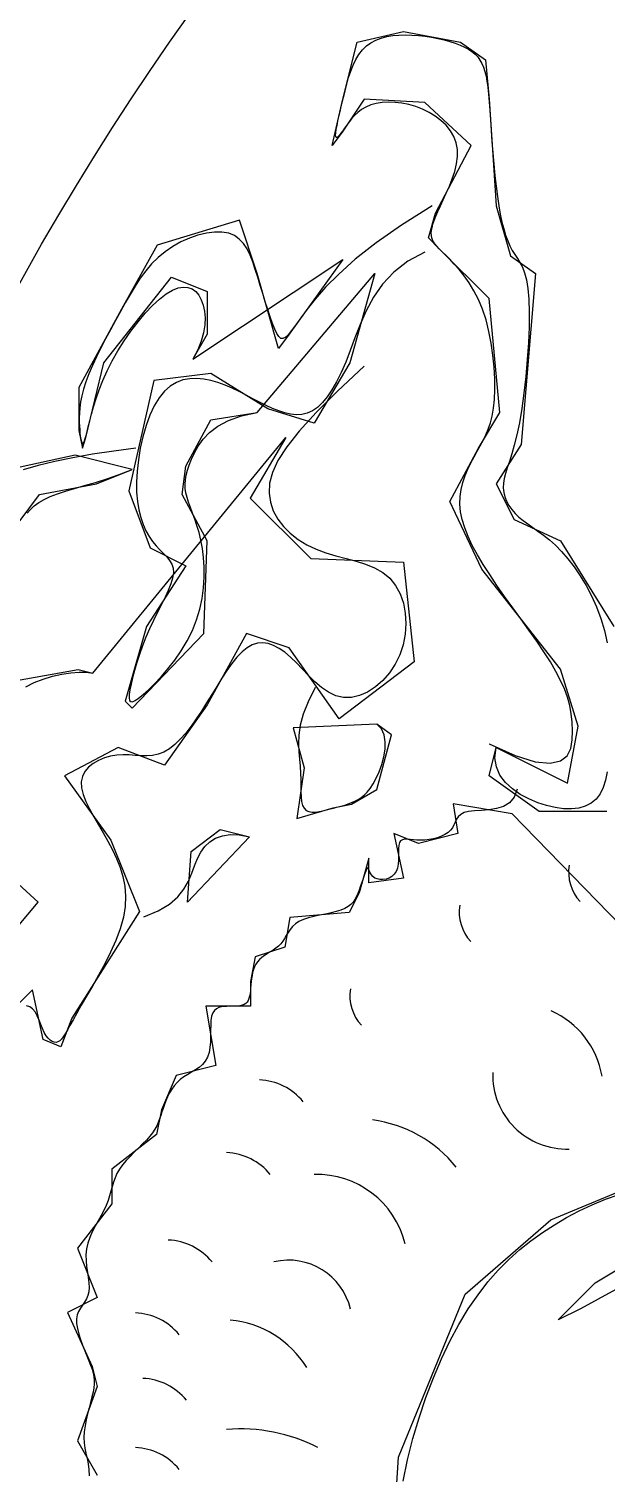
# Model space of a CAD drawing. Header units: metres. Extents: x -5582206 to 1721362, y -2047520 to 6750995.
# Drawn here: x 3381.7 to 3503.8, y 2026 to 2331.7 of the extents above; entities that cross this region are included whole.
import ezdxf

# ---------------------------------------------------------------- set-up
doc = ezdxf.new("R2010")
doc.units = ezdxf.units.M
doc.layers.add('3', color=3, linetype='Continuous')
doc.layers.add('7', color=7, linetype='Continuous')

msp = doc.modelspace()

# ---------------------------------------------------------------- linework, layer by layer
at = {"layer": '3'}
for points in [[(3504.07, 2174.42), (3503.71, 2172.67), (3503.21, 2171.11), (3502.56, 2169.77), (3501.71, 2168.65), (3500.67, 2167.79), (3499.43, 2167.16), (3498.03, 2166.76), (3496.49, 2166.58), (3494.83, 2166.61), (3493.08, 2166.85), (3491.25, 2167.28), (3489.38, 2167.9), (3487.5, 2168.7), (3485.67, 2169.67), (3483.99, 2170.84), (3482.53, 2172.19), (3481.37, 2173.74), (3480.61, 2175.48), (3480.31, 2177.43), (3480.58, 2179.59), (3495.67, 2172.05), (3497.94, 2184.12), (3494.16, 2196.18), (3477.56, 2217.3), (3470.76, 2231.63), (3476.8, 2242.94), (3481.33, 2250.48), (3479.07, 2274.61), (3468.5, 2285.17), (3466.23, 2287.44), (3467.74, 2292.71), (3475.29, 2307.04), (3465.48, 2316.09), (3452.64, 2316.85), (3448.11, 2310.06), (3445.85, 2307.04), (3448.11, 2316.85), (3451.13, 2328.91), (3460.95, 2331.18), (3473.03, 2328.91), (3478.31, 2325.14), (3479.07, 2316.85), (3480.58, 2294.22), (3483.6, 2283.66), (3488.88, 2279.89), (3485.86, 2243.69), (3480.58, 2235.4), (3484.35, 2227.86), (3494.16, 2223.33), (3505.49, 2205.23)], [(3479.07, 2180.34), (3479.07, 2180.34), (3484.6, 2177.88), (3488.84, 2176.57), (3491.97, 2176.25), (3494.16, 2176.73), (3495.56, 2177.84), (3496.34, 2179.39), (3496.68, 2181.21), (3496.74, 2183.11), (3496.66, 2184.95), (3496.46, 2186.73), (3496.12, 2188.47), (3495.63, 2190.21), (3494.99, 2191.97), (3494.19, 2193.79), (3493.2, 2195.68), (3492.03, 2197.69), (3490.66, 2199.83), (3489.14, 2202.08), (3487.5, 2204.41), (3485.8, 2206.79), (3484.07, 2209.18), (3482.36, 2211.57), (3480.72, 2213.9), (3479.19, 2216.17), (3477.81, 2218.33), (3476.58, 2220.4), (3475.52, 2222.37), (3474.63, 2224.26), (3473.92, 2226.07), (3473.39, 2227.82), (3473.05, 2229.5), (3472.9, 2231.12), (3472.95, 2232.7), (3473.17, 2234.23), (3473.54, 2235.71), (3474.02, 2237.14), (3474.59, 2238.52), (3475.22, 2239.84), (3475.88, 2241.1), (3476.55, 2242.31), (3477.2, 2243.47), (3477.81, 2244.6), (3478.38, 2245.76), (3478.89, 2246.98), (3479.34, 2248.3), (3479.72, 2249.75), (3480.01, 2251.39), (3480.2, 2253.25), (3480.29, 2255.35), (3480.26, 2257.65), (3480.13, 2260.09), (3479.88, 2262.61), (3479.52, 2265.16), (3479.03, 2267.67), (3478.42, 2270.09), (3477.68, 2272.35), (3476.82, 2274.42), (3475.86, 2276.28), (3474.84, 2277.95), (3473.78, 2279.44), (3472.73, 2280.76), (3471.7, 2281.91), (3470.74, 2282.92), (3469.88, 2283.79), (3469.14, 2284.53), (3468.52, 2285.16), (3468.02, 2285.71), (3467.62, 2286.19), (3467.31, 2286.64), (3467.09, 2287.06), (3466.94, 2287.49), (3466.86, 2287.94), (3466.84, 2288.43), (3466.89, 2288.99), (3467, 2289.62), (3467.19, 2290.33), (3467.45, 2291.13), (3467.8, 2292.04), (3468.23, 2293.07), (3468.75, 2294.22), (3469.35, 2295.51), (3470.01, 2296.92), (3470.67, 2298.41), (3471.28, 2299.96), (3471.81, 2301.53), (3472.2, 2303.11), (3472.41, 2304.67), (3472.4, 2306.16), (3472.12, 2307.58), (3471.61, 2308.91), (3470.88, 2310.15), (3469.96, 2311.29), (3468.88, 2312.32), (3467.67, 2313.23), (3466.36, 2314.03), (3464.97, 2314.71), (3463.54, 2315.26), (3462.08, 2315.68), (3460.61, 2315.97), (3459.17, 2316.14), (3457.77, 2316.18), (3456.43, 2316.11), (3455.17, 2315.91), (3454.03, 2315.59), (3453.01, 2315.16), (3452.1, 2314.63), (3451.3, 2314.03), (3450.6, 2313.38), (3449.98, 2312.69), (3449.43, 2312), (3448.94, 2311.33), (3448.49, 2310.69), (3448.09, 2310.11), (3447.72, 2309.6), (3447.4, 2309.19), (3447.12, 2308.9), (3446.9, 2308.73), (3446.74, 2308.71), (3446.64, 2308.85), (3446.6, 2309.18), (3446.64, 2309.7), (3446.74, 2310.4), (3446.89, 2311.26), (3447.09, 2312.26), (3447.34, 2313.38), (3447.61, 2314.59), (3447.92, 2315.88), (3448.24, 2317.22), (3448.58, 2318.61), (3448.94, 2320), (3449.34, 2321.38), (3449.78, 2322.72), (3450.28, 2324.01), (3450.86, 2325.21), (3451.51, 2326.31), (3452.27, 2327.28), (3453.12, 2328.1), (3454.07, 2328.78), (3455.11, 2329.32), (3456.23, 2329.75), (3457.42, 2330.06), (3458.67, 2330.27), (3459.98, 2330.39), (3461.32, 2330.42), (3462.71, 2330.39), (3464.11, 2330.29), (3465.51, 2330.13), (3466.89, 2329.92), (3468.24, 2329.66), (3469.53, 2329.36), (3470.76, 2329.03), (3471.89, 2328.66), (3472.93, 2328.27), (3473.86, 2327.85), (3474.69, 2327.4), (3475.43, 2326.9), (3476.09, 2326.36), (3476.65, 2325.76), (3477.14, 2325.11), (3477.56, 2324.39), (3477.9, 2323.6), (3478.18, 2322.71), (3478.42, 2321.72), (3478.61, 2320.6), (3478.77, 2319.34), (3478.92, 2317.9), (3479.05, 2316.28), (3479.19, 2314.46), (3479.34, 2312.42), (3479.5, 2310.22), (3479.68, 2307.89), (3479.87, 2305.49), (3480.08, 2303.07), (3480.31, 2300.69), (3480.56, 2298.39), (3480.83, 2296.23), (3481.12, 2294.25), (3481.44, 2292.45), (3481.79, 2290.81), (3482.16, 2289.34), (3482.57, 2288.01), (3483, 2286.81), (3483.47, 2285.75), (3483.97, 2284.8), (3484.51, 2283.94), (3485.05, 2283.11), (3485.6, 2282.24), (3486.11, 2281.24), (3486.58, 2280.05), (3486.98, 2278.57), (3487.29, 2276.75), (3487.5, 2274.49), (3487.57, 2271.76), (3487.53, 2268.64), (3487.39, 2265.24), (3487.15, 2261.7), (3486.83, 2258.12), (3486.43, 2254.62), (3485.98, 2251.32), (3485.48, 2248.34), (3484.95, 2245.77), (3484.4, 2243.58), (3483.87, 2241.72), (3483.36, 2240.14), (3482.91, 2238.78), (3482.53, 2237.6), (3482.25, 2236.53), (3482.09, 2235.52), (3482.06, 2234.54), (3482.17, 2233.57), (3482.41, 2232.63), (3482.78, 2231.71), (3483.26, 2230.81), (3483.85, 2229.96), (3484.56, 2229.14), (3485.36, 2228.36), (3486.25, 2227.62), (3487.23, 2226.9), (3488.29, 2226.16), (3489.41, 2225.37), (3490.6, 2224.5), (3491.83, 2223.52), (3493.11, 2222.38), (3494.42, 2221.07), (3495.74, 2219.55), (3497.07, 2217.84), (3498.37, 2215.95), (3499.61, 2213.89), (3500.76, 2211.68), (3501.81, 2209.35), (3502.72, 2206.9), (3503.47, 2204.35), (3504.05, 2201.72)], [(3466.99, 2294.22), (3466.99, 2294.22), (3460.51, 2290.14), (3455.14, 2286.38), (3450.76, 2282.93), (3447.24, 2279.81), (3444.46, 2277), (3442.28, 2274.52), (3440.58, 2272.36), (3439.24, 2270.53), (3438.15, 2269.02), (3437.25, 2267.83), (3436.52, 2266.95), (3435.92, 2266.39), (3435.41, 2266.14), (3434.97, 2266.19), (3434.56, 2266.55), (3434.15, 2267.2), (3433.71, 2268.14), (3433.24, 2269.33), (3432.74, 2270.72), (3432.23, 2272.27), (3431.71, 2273.94), (3431.18, 2275.67), (3430.65, 2277.41), (3430.12, 2279.14), (3429.6, 2280.8), (3429.07, 2282.36), (3428.49, 2283.81), (3427.84, 2285.11), (3427.09, 2286.25), (3426.21, 2287.2), (3425.18, 2287.94), (3423.96, 2288.44), (3422.54, 2288.69), (3420.95, 2288.7), (3419.24, 2288.48), (3417.46, 2288.05), (3415.65, 2287.42), (3413.85, 2286.62), (3412.12, 2285.66), (3410.49, 2284.54), (3409.01, 2283.3), (3407.66, 2281.94), (3406.41, 2280.47), (3405.26, 2278.9), (3404.16, 2277.25), (3403.12, 2275.51), (3402.09, 2273.71), (3401.06, 2271.85), (3400.01, 2269.94), (3398.96, 2268.01), (3397.93, 2266.07), (3396.94, 2264.15), (3396, 2262.26), (3395.15, 2260.43), (3394.39, 2258.68), (3393.76, 2257.02), (3393.26, 2255.47), (3392.89, 2254.04), (3392.62, 2252.72), (3392.45, 2251.5), (3392.36, 2250.39), (3392.33, 2249.36), (3392.34, 2248.43), (3392.38, 2247.59), (3392.43, 2246.83), (3392.49, 2246.15), (3392.56, 2245.56), (3392.64, 2245.06), (3392.73, 2244.65), (3392.82, 2244.32), (3392.91, 2244.09), (3393, 2243.95), (3393.1, 2243.9), (3393.2, 2243.96), (3393.31, 2244.15), (3393.44, 2244.48), (3393.6, 2244.96), (3393.78, 2245.61), (3394, 2246.44), (3394.26, 2247.46), (3394.57, 2248.7), (3394.94, 2250.12), (3395.39, 2251.71), (3395.93, 2253.45), (3396.57, 2255.31), (3397.34, 2257.27), (3398.24, 2259.32), (3399.3, 2261.42), (3400.5, 2263.55), (3401.85, 2265.67), (3403.28, 2267.73), (3404.78, 2269.7), (3406.32, 2271.51), (3407.84, 2273.14), (3409.33, 2274.52), (3410.75, 2275.62), (3412.06, 2276.4), (3413.27, 2276.87), (3414.37, 2277.06), (3415.35, 2276.97), (3416.23, 2276.64), (3416.99, 2276.08), (3417.64, 2275.31), (3418.17, 2274.36), (3418.58, 2273.25), (3418.85, 2271.97), (3418.96, 2270.56), (3418.89, 2269.02), (3418.62, 2267.36), (3418.13, 2265.6), (3417.4, 2263.74), (3416.41, 2261.79), (3448.11, 2282.91), (3436.79, 2267.07), (3434.53, 2264.06), (3430, 2279.89), (3426.22, 2291.21), (3408.86, 2285.93), (3401.31, 2272.35), (3392.25, 2255.76), (3392.25, 2246.71), (3393, 2242.94), (3393.76, 2245.2), (3397.53, 2261.04), (3411.88, 2279.14), (3419.43, 2276.12), (3419.43, 2267.07), (3416.41, 2261.79)], [(3465.48, 2284.42), (3465.48, 2284.42), (3461.87, 2282.51), (3458.91, 2280.22), (3456.52, 2277.65), (3454.59, 2274.89), (3453.03, 2272.02), (3451.76, 2269.12), (3450.67, 2266.29), (3449.69, 2263.62), (3448.72, 2261.17), (3447.76, 2258.96), (3446.79, 2257), (3445.81, 2255.28), (3444.82, 2253.81), (3443.8, 2252.58), (3442.77, 2251.59), (3441.7, 2250.86), (3440.59, 2250.37), (3439.46, 2250.1), (3438.28, 2250.03), (3437.07, 2250.15), (3435.83, 2250.43), (3434.55, 2250.84), (3433.23, 2251.37), (3431.88, 2251.99), (3430.5, 2252.68), (3429.08, 2253.42), (3427.64, 2254.17), (3426.17, 2254.91), (3424.69, 2255.62), (3423.2, 2256.27), (3421.69, 2256.83), (3420.18, 2257.27), (3418.67, 2257.57), (3417.18, 2257.71), (3415.71, 2257.65), (3414.28, 2257.38), (3412.91, 2256.86), (3411.6, 2256.08), (3410.37, 2255.01), (3409.24, 2253.62), (3408.2, 2251.91), (3407.28, 2249.92), (3406.48, 2247.71), (3405.81, 2245.36), (3405.26, 2242.92), (3404.85, 2240.47), (3404.58, 2238.07), (3404.45, 2235.78), (3404.48, 2233.65), (3404.65, 2231.69), (3404.94, 2229.9), (3405.35, 2228.26), (3405.86, 2226.79), (3406.45, 2225.45), (3407.12, 2224.26), (3407.85, 2223.21), (3408.62, 2222.28), (3409.41, 2221.44), (3410.16, 2220.67), (3410.86, 2219.92), (3411.45, 2219.17), (3411.9, 2218.38), (3412.18, 2217.52), (3412.25, 2216.54), (3412.09, 2215.44), (3411.72, 2214.2), (3411.17, 2212.85), (3410.49, 2211.39), (3409.72, 2209.84), (3408.89, 2208.2), (3408.05, 2206.49), (3407.22, 2204.73), (3406.45, 2202.92), (3405.74, 2201.1), (3405.1, 2199.3), (3404.53, 2197.55), (3404.04, 2195.89), (3403.63, 2194.35), (3403.31, 2192.97), (3403.07, 2191.78), (3402.93, 2190.81), (3402.9, 2190.07), (3402.99, 2189.56), (3403.23, 2189.3), (3403.61, 2189.28), (3404.17, 2189.52), (3404.9, 2190.02), (3405.84, 2190.78), (3406.97, 2191.8), (3408.27, 2193.07), (3409.66, 2194.56), (3411.11, 2196.24), (3412.55, 2198.09), (3413.92, 2200.07), (3415.19, 2202.17), (3416.28, 2204.35), (3417.16, 2206.59), (3417.84, 2208.86), (3418.32, 2211.14), (3418.62, 2213.4), (3418.77, 2215.61), (3418.78, 2217.75), (3418.65, 2219.79), (3418.42, 2221.7), (3418.09, 2223.46), (3417.7, 2225.08), (3417.25, 2226.58), (3416.78, 2227.95), (3416.32, 2229.22), (3415.87, 2230.39), (3415.48, 2231.49), (3415.15, 2232.51), (3414.91, 2233.47), (3414.77, 2234.4), (3414.73, 2235.32), (3414.79, 2236.25), (3414.96, 2237.23), (3415.23, 2238.26), (3415.61, 2239.38), (3416.09, 2240.61), (3416.7, 2241.97), (3417.5, 2243.4), (3418.54, 2244.86), (3419.91, 2246.28), (3421.67, 2247.61), (3423.89, 2248.79), (3426.64, 2249.77), (3430, 2250.48), (3454.91, 2279.89), (3449.62, 2261.04), (3442.07, 2248.22), (3432.26, 2251.24), (3420.18, 2258.78), (3408.1, 2257.27), (3402.82, 2233.89), (3407.35, 2221.82), (3414.9, 2218.05), (3406.59, 2205.23), (3402.06, 2189.39), (3403.57, 2187.89), (3418.67, 2203.72), (3419.43, 2223.33), (3414.14, 2233.14), (3414.9, 2239.17), (3420.18, 2248.97), (3430, 2250.48)], [(3452.64, 2260.29), (3452.64, 2260.29), (3447, 2255.02), (3442.46, 2250.48), (3438.91, 2246.57), (3436.26, 2243.21), (3434.39, 2240.31), (3433.22, 2237.78), (3432.62, 2235.52), (3432.51, 2233.45), (3432.79, 2231.5), (3433.41, 2229.66), (3434.34, 2227.94), (3435.55, 2226.36), (3437, 2224.92), (3438.65, 2223.63), (3440.48, 2222.51), (3442.45, 2221.57), (3444.53, 2220.81), (3446.66, 2220.17), (3448.8, 2219.59), (3450.91, 2219.01), (3452.94, 2218.37), (3454.84, 2217.59), (3456.56, 2216.63), (3458.05, 2215.41), (3459.29, 2213.9), (3460.25, 2212.12), (3460.93, 2210.14), (3461.34, 2208.01), (3461.47, 2205.8), (3461.33, 2203.55), (3460.9, 2201.33), (3460.19, 2199.2), (3459.21, 2197.2), (3457.99, 2195.38), (3456.58, 2193.77), (3455.02, 2192.41), (3453.36, 2191.33), (3451.65, 2190.57), (3449.92, 2190.17), (3448.24, 2190.15), (3446.63, 2190.54), (3445.09, 2191.27), (3443.62, 2192.28), (3442.22, 2193.48), (3440.86, 2194.8), (3439.55, 2196.16), (3438.28, 2197.48), (3437.04, 2198.7), (3435.83, 2199.73), (3434.63, 2200.57), (3433.46, 2201.19), (3432.31, 2201.59), (3431.17, 2201.75), (3430.05, 2201.67), (3428.95, 2201.32), (3427.86, 2200.71), (3426.78, 2199.82), (3425.71, 2198.69), (3424.64, 2197.35), (3423.58, 2195.85), (3422.52, 2194.23), (3421.45, 2192.52), (3420.38, 2190.77), (3419.3, 2189.02), (3418.21, 2187.3), (3417.11, 2185.64), (3415.99, 2184.07), (3414.87, 2182.62), (3413.73, 2181.32), (3412.58, 2180.2), (3411.42, 2179.28), (3410.24, 2178.58), (3409.06, 2178.14), (3407.86, 2177.9), (3406.64, 2177.82), (3405.41, 2177.85), (3404.17, 2177.92), (3402.9, 2178), (3401.61, 2178.03), (3400.3, 2177.96), (3398.98, 2177.74), (3397.67, 2177.37), (3396.43, 2176.86), (3395.3, 2176.21), (3394.32, 2175.43), (3393.54, 2174.51), (3393, 2173.47), (3392.75, 2172.3), (3392.82, 2171.02), (3393.16, 2169.63), (3393.74, 2168.15), (3394.5, 2166.58), (3395.4, 2164.94), (3396.38, 2163.25), (3397.4, 2161.51), (3398.41, 2159.73), (3399.37, 2157.93), (3400.24, 2156.09), (3400.98, 2154.2), (3401.56, 2152.25), (3401.96, 2150.23), (3402.13, 2148.14), (3402.05, 2145.94), (3401.69, 2143.64), (3401.02, 2141.23), (3400.1, 2138.76), (3398.98, 2136.25), (3397.74, 2133.77), (3396.43, 2131.37), (3395.12, 2129.08), (3393.87, 2126.95), (3392.75, 2125.04), (3391.8, 2123.37), (3391.02, 2121.95), (3390.37, 2120.75), (3389.83, 2119.76), (3389.37, 2118.96), (3388.97, 2118.32), (3388.59, 2117.84), (3388.22, 2117.5), (3387.83, 2117.27), (3387.43, 2117.17), (3387.01, 2117.19), (3386.59, 2117.34), (3386.16, 2117.62), (3385.75, 2118.03), (3385.34, 2118.57), (3384.95, 2119.26), (3384.58, 2120.07), (3384.22, 2120.97), (3383.85, 2121.9), (3383.44, 2122.79), (3382.99, 2123.6), (3382.47, 2124.26), (3381.88, 2124.72), (3381.18, 2124.91)], [(3381.02, 2192.45), (3382.81, 2193.32), (3384.72, 2194.06), (3386.7, 2194.66), (3388.67, 2195.12), (3390.57, 2195.42), (3392.33, 2195.56), (3393.9, 2195.53), (3395.21, 2195.33), (3436.04, 2245.2), (3428.49, 2232.38), (3441.32, 2219.56), (3460.95, 2218.81), (3463.21, 2197.69), (3447.36, 2185.62), (3436.79, 2200.71), (3427.73, 2203.72), (3419.43, 2188.64), (3410.37, 2175.82), (3400.55, 2179.59), (3389.23, 2173.56), (3399.04, 2159.98), (3405.08, 2144.9), (3390.74, 2122.27), (3388.47, 2116.24), (3384.7, 2117.75), (3382.44, 2128.31), (3372.62, 2118.5)], [(3381.3, 2229.19), (3382, 2229.99), (3382.81, 2230.73), (3383.77, 2231.43), (3384.9, 2232.09), (3386.21, 2232.7), (3387.73, 2233.27), (3389.45, 2233.83), (3391.37, 2234.4), (3393.48, 2235.01), (3395.76, 2235.69), (3398.21, 2236.47), (3400.81, 2237.37), (3403.57, 2238.41), (3391.49, 2241.43), (3370.36, 2236.91)], [(3404.33, 2242.94), (3404.33, 2242.94), (3399.63, 2242.34), (3395.17, 2241.67), (3391, 2240.93), (3387.14, 2240.13), (3383.63, 2239.26), (3380.5, 2238.33)], [(3379.42, 2227.1), (3383.95, 2233.14), (3396.02, 2235.4), (3403.57, 2238.41)], [(3379.03, 2193.79), (3392.13, 2196.1), (3395.21, 2195.33)], [(3442.23, 2192.25), (3442.23, 2192.25), (3440.75, 2189.27), (3439.74, 2186.63), (3439.11, 2184.3), (3438.8, 2182.23), (3438.72, 2180.38), (3438.79, 2178.69), (3438.93, 2177.12), (3439.08, 2175.63), (3439.17, 2174.18), (3439.2, 2172.79), (3439.21, 2171.46), (3439.23, 2170.24), (3439.28, 2169.13), (3439.4, 2168.15), (3439.6, 2167.34), (3439.92, 2166.71), (3440.37, 2166.28), (3440.94, 2166.03), (3441.61, 2165.92), (3442.34, 2165.93), (3443.12, 2166.03), (3443.91, 2166.19), (3444.69, 2166.39), (3445.44, 2166.59), (3446.13, 2166.77), (3446.78, 2166.93), (3447.38, 2167.09), (3447.96, 2167.24), (3448.52, 2167.4), (3449.07, 2167.58), (3449.62, 2167.77), (3450.19, 2168), (3450.78, 2168.26), (3451.39, 2168.58), (3452.01, 2168.99), (3452.65, 2169.5), (3453.29, 2170.14), (3453.93, 2170.93), (3454.57, 2171.9), (3455.2, 2173.07), (3455.81, 2174.44), (3456.36, 2175.97), (3456.79, 2177.59), (3457.05, 2179.22), (3457.08, 2180.8), (3456.85, 2182.26), (3456.28, 2183.54), (3455.33, 2184.55), (3437.6, 2183.78), (3439.92, 2175.31), (3438.37, 2164.53), (3446.08, 2166.84), (3449.94, 2167.61), (3455.33, 2170.69), (3458.41, 2182.24), (3455.33, 2184.55)], [(3503.98, 2166.02), (3489.63, 2166.02), (3479.07, 2173.56), (3480.58, 2179.59)], [(3485.02, 2170.77), (3485.02, 2170.77), (3484.4, 2169.09), (3483.39, 2167.9), (3482.09, 2167.12), (3480.6, 2166.65), (3479.02, 2166.4), (3477.45, 2166.28), (3475.99, 2166.2), (3474.74, 2166.06), (3473.77, 2165.8), (3473.06, 2165.41), (3472.55, 2164.93), (3472.17, 2164.39), (3471.87, 2163.8), (3471.6, 2163.2), (3471.3, 2162.61), (3470.9, 2162.06), (3470.38, 2161.57), (3469.73, 2161.15), (3468.98, 2160.79), (3468.16, 2160.49), (3467.29, 2160.26), (3466.39, 2160.1), (3465.5, 2160), (3464.63, 2159.97), (3463.81, 2160), (3463.04, 2160.06), (3462.34, 2160.13), (3461.71, 2160.17), (3461.16, 2160.15), (3460.71, 2160.04), (3460.35, 2159.82), (3460.1, 2159.45), (3459.95, 2158.91), (3459.89, 2158.23), (3459.88, 2157.44), (3459.88, 2156.6), (3459.87, 2155.73), (3459.8, 2154.87), (3459.66, 2154.06), (3459.4, 2153.35), (3459.01, 2152.76), (3458.5, 2152.3), (3457.91, 2151.96), (3457.27, 2151.74), (3456.61, 2151.64), (3455.97, 2151.64), (3455.38, 2151.75), (3454.87, 2151.96), (3454.47, 2152.26), (3454.16, 2152.63), (3453.93, 2153.02), (3453.76, 2153.4), (3453.63, 2153.72), (3453.52, 2153.97), (3453.42, 2154.09), (3453.3, 2154.05), (3453.15, 2153.83), (3452.98, 2153.44), (3452.78, 2152.91), (3452.56, 2152.29), (3452.32, 2151.59), (3452.07, 2150.84), (3451.82, 2150.09), (3451.56, 2149.35), (3451.29, 2148.65), (3451.01, 2148.01), (3450.68, 2147.41), (3450.29, 2146.87), (3449.82, 2146.37), (3449.25, 2145.92), (3448.56, 2145.52), (3447.72, 2145.17), (3446.73, 2144.86), (3445.62, 2144.59), (3444.43, 2144.34), (3443.21, 2144.08), (3442, 2143.81), (3440.83, 2143.5), (3439.76, 2143.15), (3438.83, 2142.73), (3438.07, 2142.24), (3437.45, 2141.68), (3436.95, 2141.08), (3436.52, 2140.45), (3436.15, 2139.81), (3435.79, 2139.18), (3435.42, 2138.58), (3435, 2138.03), (3434.5, 2137.54), (3433.95, 2137.1), (3433.35, 2136.69), (3432.73, 2136.31), (3432.11, 2135.94), (3431.52, 2135.56), (3430.96, 2135.16), (3430.47, 2134.72), (3430.05, 2134.24), (3429.7, 2133.72), (3429.42, 2133.16), (3429.2, 2132.57), (3429.03, 2131.95), (3428.9, 2131.32), (3428.8, 2130.67), (3428.72, 2130.02), (3428.66, 2129.37), (3428.61, 2128.73), (3428.55, 2128.11), (3428.48, 2127.52), (3428.39, 2126.97), (3428.26, 2126.47), (3428.08, 2126.03), (3427.85, 2125.67), (3427.56, 2125.38), (3427.21, 2125.16), (3426.8, 2125.01), (3426.35, 2124.9), (3425.85, 2124.84), (3425.33, 2124.81), (3424.77, 2124.8), (3424.19, 2124.8), (3423.6, 2124.79), (3423, 2124.76), (3422.43, 2124.69), (3421.88, 2124.53), (3421.39, 2124.29), (3420.96, 2123.91), (3420.61, 2123.4), (3420.36, 2122.71), (3420.21, 2121.83), (3420.15, 2120.81), (3420.13, 2119.68), (3420.12, 2118.48), (3420.08, 2117.27), (3419.99, 2116.09), (3419.8, 2114.99), (3419.48, 2114), (3419.02, 2113.16), (3418.41, 2112.46), (3417.71, 2111.85), (3416.94, 2111.32), (3416.12, 2110.83), (3415.29, 2110.35), (3414.49, 2109.85), (3413.73, 2109.3), (3413.05, 2108.67), (3412.45, 2107.98), (3411.92, 2107.23), (3411.44, 2106.45), (3411.03, 2105.64), (3410.67, 2104.82), (3410.35, 2104), (3410.07, 2103.2), (3409.82, 2102.43), (3409.59, 2101.69), (3409.34, 2100.96), (3409.07, 2100.24), (3408.75, 2099.52), (3408.36, 2098.8), (3407.87, 2098.05), (3407.28, 2097.28), (3406.57, 2096.48), (3405.76, 2095.66), (3404.89, 2094.8), (3403.99, 2093.93), (3403.1, 2093.04), (3402.26, 2092.14), (3401.49, 2091.23), (3400.83, 2090.32), (3400.31, 2089.4), (3399.91, 2088.48), (3399.58, 2087.56), (3399.31, 2086.62), (3399.05, 2085.66), (3398.77, 2084.69), (3398.45, 2083.68), (3398.04, 2082.66), (3397.54, 2081.6), (3396.95, 2080.5), (3396.32, 2079.38), (3395.69, 2078.24), (3395.09, 2077.07), (3394.56, 2075.87), (3394.14, 2074.66), (3393.86, 2073.43), (3393.75, 2072.18), (3393.77, 2070.93), (3393.89, 2069.7), (3394.06, 2068.51), (3394.23, 2067.36), (3394.38, 2066.28), (3394.44, 2065.28), (3394.38, 2064.37), (3394.18, 2063.58), (3393.85, 2062.86), (3393.45, 2062.2), (3393.01, 2061.56), (3392.58, 2060.92), (3392.2, 2060.23), (3391.92, 2059.48), (3391.77, 2058.63), (3391.79, 2057.65), (3391.96, 2056.58), (3392.24, 2055.43), (3392.62, 2054.25), (3393.05, 2053.06), (3393.51, 2051.89), (3393.96, 2050.78), (3394.38, 2049.75), (3394.74, 2048.82), (3395.04, 2047.98), (3395.26, 2047.19), (3395.41, 2046.44), (3395.49, 2045.68), (3395.49, 2044.9), (3395.41, 2044.06), (3395.26, 2043.13), (3395.02, 2042.1), (3394.74, 2040.97), (3394.42, 2039.78), (3394.1, 2038.54), (3393.81, 2037.27), (3393.56, 2036), (3393.4, 2034.76), (3393.34, 2033.55), (3393.4, 2032.4), (3393.55, 2031.3), (3393.76, 2030.2), (3393.99, 2029.09), (3394.21, 2027.94), (3394.37, 2026.72), (3394.44, 2025.41)], [(3737.19, 1905.28), (3483.98, 2165.54), (3471.43, 2167.63), (3472.47, 2161.36), (3464.11, 2159.27), (3458.88, 2161.36), (3460.97, 2151.96), (3453.65, 2150.92), (3453.65, 2156.14), (3451.56, 2148.83), (3449.47, 2144.65), (3436.92, 2143.6), (3435.87, 2137.33), (3429.59, 2135.24), (3428.55, 2130.02), (3428.55, 2124.8), (3424.36, 2124.8), (3419.14, 2124.8), (3421.23, 2112.26), (3412.86, 2110.17), (3409.72, 2102.86), (3408.68, 2097.63), (3399.26, 2090.32), (3399.26, 2083), (3391.94, 2073.6), (3396.13, 2063.15), (3389.85, 2060.02), (3395.08, 2048.53), (3396.13, 2044.35), (3391.94, 2032.85), (3396.13, 2025.54)], [(3406, 2143.74), (3406, 2143.74), (3409.07, 2145), (3411.44, 2146.43), (3413.21, 2147.98), (3414.5, 2149.61), (3415.45, 2151.29), (3416.16, 2152.95), (3416.76, 2154.56), (3417.37, 2156.06), (3418.09, 2157.43), (3418.95, 2158.63), (3419.98, 2159.62), (3421.2, 2160.39), (3422.63, 2160.91), (3424.28, 2161.15), (3426.18, 2161.08), (3428.35, 2160.68), (3415.25, 2146.82), (3416.02, 2157.6), (3422.19, 2162.22), (3428.35, 2160.68)], [(3375.17, 2136.81), (3383.65, 2146.82), (3375.17, 2154.52)], [(3457.51, 1991.65), (3459.87, 2029.34), (3474.02, 2063.9), (3492.1, 2079.6), (3514.9, 2089.03), (3542.41, 2087.46), (3553.42, 2086.67), (3554.52, 2086.59)], [(3460.89, 2024.28), (3461.83, 2028.82), (3462.95, 2033.31), (3464.25, 2037.71), (3465.69, 2042.01), (3467.27, 2046.16), (3468.98, 2050.15), (3470.79, 2053.93), (3472.69, 2057.47), (3474.67, 2060.76), (3476.72, 2063.75), (3478.83, 2066.48), (3481, 2068.97), (3483.24, 2071.23), (3485.55, 2073.29), (3487.92, 2075.19), (3490.37, 2076.93), (3492.89, 2078.56), (3495.48, 2080.08), (3498.14, 2081.49), (3500.88, 2082.79), (3503.69, 2083.96), (3506.58, 2084.99)], [(3514.11, 2069.39), (3498.39, 2060.76), (3493.67, 2058.4), (3501.53, 2066.25), (3513.32, 2073.32)]]:
    msp.add_lwpolyline(points, dxfattribs=at)
for centre, radius, start, end in [((-1930422.04, 3099211.39), 3651783.58, 301.98, 301.98), ((398519.78, -985039.58), 1062480.8, 111.78, 111.78), ((3504.88, 2153.15), 8.99, 170.13, 223.3), ((3481.74, 2144.67), 8.99, 170.13, 223.3), ((3458.6, 2126.95), 8.99, 170.13, 223.3), ((3484.57, 2106.81), 18.68, 9.83, 65.98), ((3495.55, 2110.3), 15.73, 178.31, 271.75), ((3429.95, 2096.62), 12.62, 39.25, 87.67), ((3450.83, 2073.75), 27.23, 38.58, 82.52), ((3423, 2081.21), 12.62, 39.25, 87.67), ((3442.61, 2069.94), 19.26, 13.85, 91.74), ((3410.66, 2062.71), 12.62, 39.25, 87.67), ((3436.63, 2057.58), 13.48, 13.3, 103.24), ((3403.72, 2047.3), 12.62, 39.25, 87.67), ((3422.36, 2037.15), 21.3, 31.71, 84.82), ((3405.26, 2033.43), 12.62, 39.25, 87.67), ((3426.39, 1999.43), 35.93, 62.82, 94.58), ((3403.72, 2018.79), 12.62, 39.25, 87.67)]:
    msp.add_arc(centre, radius, start, end, dxfattribs=at)
at = {"layer": '7'}
for radius in [640, 600]:
    msp.add_circle((3904.88, 1987.44), radius, dxfattribs=at)

doc.saveas('drawing.dxf')
